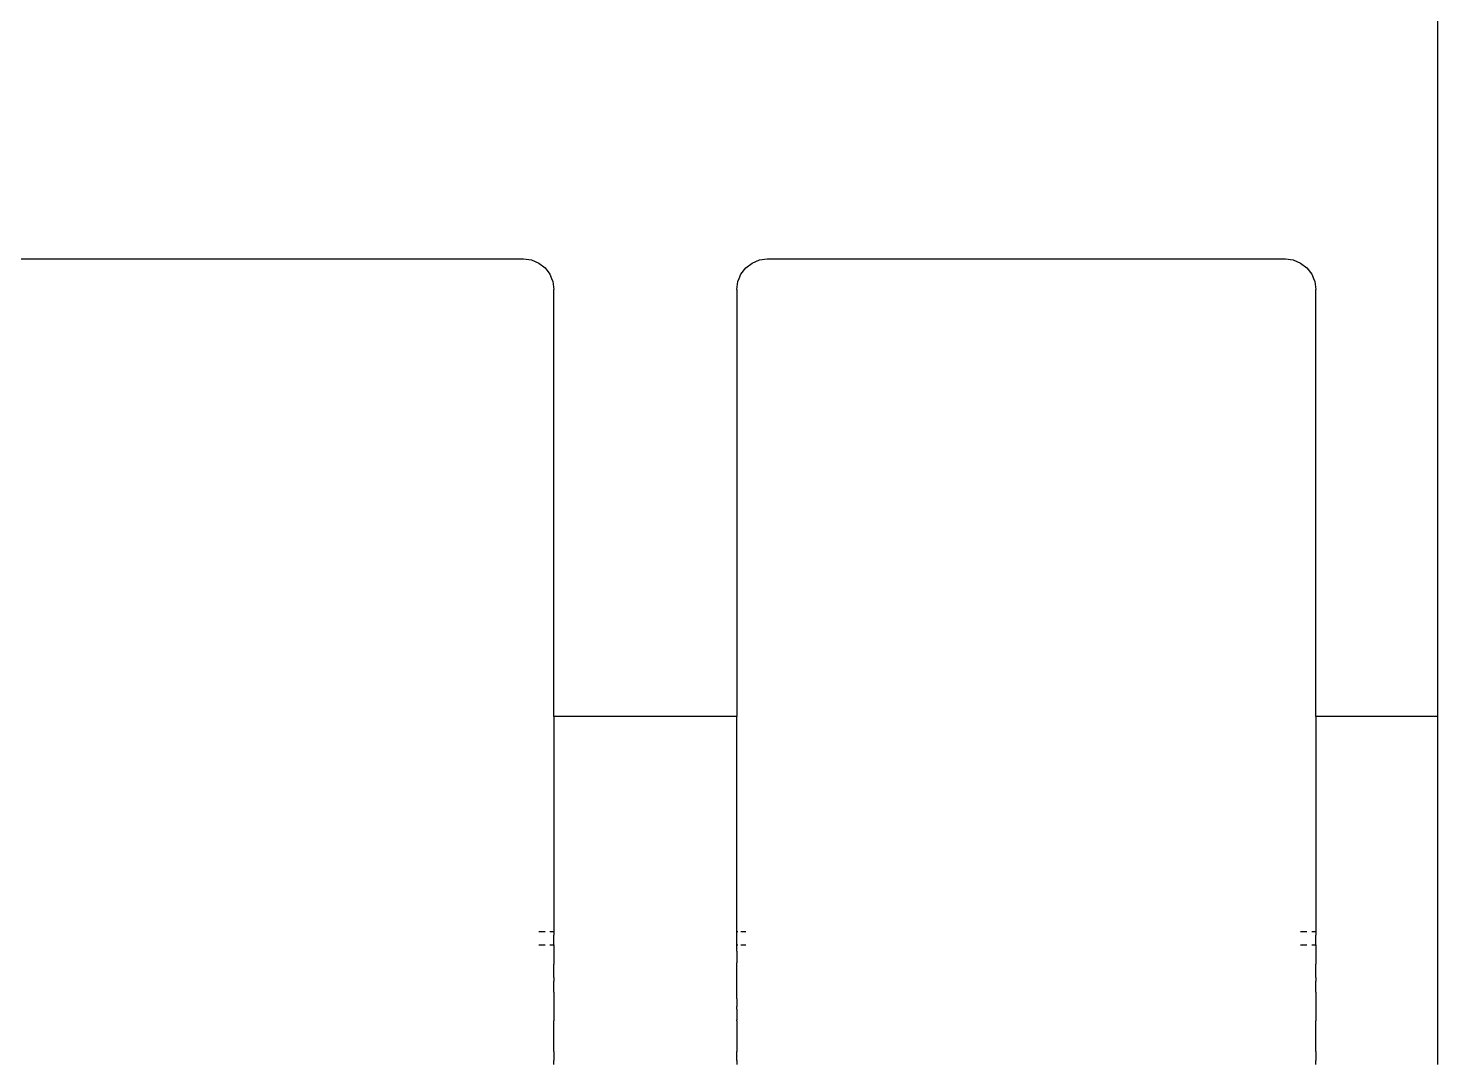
# Model space of a CAD drawing. Header units: millimetres. Extents: x -2916 to 2490, y 92 to 4100.
# Drawn here: x 1226.1 to 1318.6, y 1759.1 to 1827 of the extents above; entities that cross this region are included whole.
import ezdxf

# ---------------------------------------------------------------- set-up
doc = ezdxf.new("R2010")
doc.units = ezdxf.units.MM

msp = doc.modelspace()

# ---------------------------------------------------------------- linework, layer by layer
for p, q in [((1318.556, 1781.829), (1318.556, 1910.331)), ((1224.555, 1811.851), (1258.555, 1811.851)), ((1258.555, 1811.851), (1259.072, 1811.783)), ((1259.072, 1811.783), (1259.555, 1811.584)), ((1259.555, 1811.584), (1259.969, 1811.266)), ((1259.969, 1811.266), (1260.287, 1810.851)), ((1272.823, 1810.851), (1273.14, 1811.266)), ((1273.14, 1811.266), (1273.555, 1811.584)), ((1273.555, 1811.584), (1274.037, 1811.783)), ((1274.037, 1811.783), (1274.555, 1811.851)), ((1274.555, 1811.851), (1308.555, 1811.851)), ((1308.555, 1811.851), (1309.072, 1811.783)), ((1309.072, 1811.783), (1309.555, 1811.584)), ((1309.555, 1811.584), (1309.969, 1811.266)), ((1309.969, 1811.266), (1310.287, 1810.851)), ((1260.287, 1810.851), (1260.402, 1810.559)), ((1260.402, 1810.559), (1260.487, 1810.369)), ((1260.487, 1810.369), (1260.555, 1809.851)), ((1272.555, 1809.851), (1272.623, 1810.369)), ((1272.623, 1810.369), (1272.707, 1810.559)), ((1272.707, 1810.559), (1272.823, 1810.851)), ((1310.287, 1810.851), (1310.402, 1810.559)), ((1310.402, 1810.559), (1310.487, 1810.369)), ((1310.487, 1810.369), (1310.555, 1809.851)), ((1260.555, 1781.829), (1260.555, 1809.851)), ((1272.555, 1809.851), (1272.555, 1781.829)), ((1310.555, 1781.829), (1310.555, 1809.851)), ((1260.555, 1781.829), (1260.555, 1781.761)), ((1272.555, 1781.829), (1260.555, 1781.829)), ((1260.555, 1781.761), (1260.555, 1781.648)), ((1260.555, 1781.648), (1260.555, 1781.49)), ((1272.555, 1781.761), (1272.555, 1781.829)), ((1272.555, 1781.648), (1272.555, 1781.761)), ((1272.555, 1781.49), (1272.555, 1781.648)), ((1318.556, 1781.829), (1310.555, 1781.829)), ((1310.555, 1781.829), (1310.555, 1781.761)), ((1310.555, 1781.761), (1310.555, 1781.648)), ((1310.555, 1781.648), (1310.555, 1781.49)), ((1318.556, 1781.761), (1318.556, 1781.829)), ((1318.556, 1781.648), (1318.556, 1781.761)), ((1318.556, 1781.49), (1318.556, 1781.648)), ((1260.555, 1781.49), (1260.555, 1781.288)), ((1260.555, 1781.288), (1260.555, 1781.041)), ((1260.555, 1781.041), (1260.555, 1780.751)), ((1260.555, 1780.751), (1260.555, 1780.419)), ((1272.555, 1781.288), (1272.555, 1781.49)), ((1272.555, 1781.041), (1272.555, 1781.288)), ((1272.555, 1780.751), (1272.555, 1781.041)), ((1272.555, 1780.419), (1272.555, 1780.751)), ((1310.555, 1781.49), (1310.555, 1781.288)), ((1310.555, 1781.288), (1310.555, 1781.041)), ((1310.555, 1781.041), (1310.555, 1780.751)), ((1310.555, 1780.751), (1310.555, 1780.419)), ((1318.556, 1781.288), (1318.556, 1781.49)), ((1318.556, 1781.041), (1318.556, 1781.288)), ((1318.556, 1780.751), (1318.556, 1781.041)), ((1318.556, 1780.419), (1318.556, 1780.751)), ((1260.555, 1780.419), (1260.555, 1780.044)), ((1260.555, 1780.044), (1260.555, 1779.628)), ((1272.555, 1780.044), (1272.555, 1780.419)), ((1272.555, 1779.628), (1272.555, 1780.044)), ((1310.555, 1780.419), (1310.555, 1780.044)), ((1310.555, 1780.044), (1310.555, 1779.628)), ((1318.556, 1780.044), (1318.556, 1780.419)), ((1318.556, 1779.628), (1318.556, 1780.044)), ((1260.555, 1779.628), (1260.555, 1779.172)), ((1260.555, 1779.172), (1260.555, 1778.677)), ((1272.555, 1779.172), (1272.555, 1779.628)), ((1272.555, 1778.677), (1272.555, 1779.172)), ((1310.555, 1779.628), (1310.555, 1779.172)), ((1310.555, 1779.172), (1310.555, 1778.677)), ((1318.556, 1779.172), (1318.556, 1779.628)), ((1318.556, 1778.677), (1318.556, 1779.172)), ((1260.555, 1778.677), (1260.555, 1778.143)), ((1260.555, 1778.143), (1260.555, 1777.573)), ((1272.555, 1778.143), (1272.555, 1778.677)), ((1272.555, 1777.573), (1272.555, 1778.143)), ((1310.555, 1778.677), (1310.555, 1778.143)), ((1310.555, 1778.143), (1310.555, 1777.573)), ((1318.556, 1778.143), (1318.556, 1778.677)), ((1318.556, 1777.573), (1318.556, 1778.143)), ((1260.555, 1777.573), (1260.555, 1776.966)), ((1260.555, 1776.966), (1260.555, 1776.326)), ((1272.555, 1776.966), (1272.555, 1777.573)), ((1272.555, 1776.326), (1272.555, 1776.966)), ((1310.555, 1777.573), (1310.555, 1776.966)), ((1310.555, 1776.966), (1310.555, 1776.326)), ((1318.556, 1777.001), (1318.556, 1777.573)), ((1318.556, 1776.966), (1318.556, 1777.001)), ((1318.556, 1776.326), (1318.556, 1776.966)), ((1260.555, 1776.326), (1260.555, 1775.653)), ((1272.555, 1775.653), (1272.555, 1776.326)), ((1310.555, 1776.326), (1310.555, 1775.653)), ((1318.556, 1775.653), (1318.556, 1776.326)), ((1260.555, 1775.653), (1260.555, 1774.949)), ((1272.555, 1774.949), (1272.555, 1775.653)), ((1310.555, 1775.653), (1310.555, 1774.949)), ((1318.556, 1774.949), (1318.556, 1775.653)), ((1260.555, 1774.949), (1260.555, 1774.215)), ((1260.555, 1774.215), (1260.555, 1773.453)), ((1272.555, 1774.215), (1272.555, 1774.949)), ((1272.555, 1773.453), (1272.555, 1774.215)), ((1310.555, 1774.949), (1310.555, 1774.215)), ((1310.555, 1774.215), (1310.555, 1773.453)), ((1318.556, 1774.215), (1318.556, 1774.949)), ((1318.556, 1773.453), (1318.556, 1774.215)), ((1260.555, 1773.453), (1260.555, 1772.664)), ((1272.555, 1772.664), (1272.555, 1773.453)), ((1310.555, 1773.453), (1310.555, 1772.664)), ((1318.556, 1772.664), (1318.556, 1773.453)), ((1260.555, 1772.664), (1260.555, 1771.851)), ((1272.555, 1771.851), (1272.555, 1772.664)), ((1310.555, 1772.664), (1310.555, 1771.851)), ((1318.556, 1771.851), (1318.556, 1772.664)), ((1260.555, 1771.851), (1260.555, 1771.016)), ((1272.555, 1771.016), (1272.555, 1771.851)), ((1310.555, 1771.851), (1310.555, 1771.016)), ((1318.556, 1771.016), (1318.556, 1771.851)), ((1260.555, 1771.016), (1260.555, 1770.16)), ((1272.555, 1770.16), (1272.555, 1771.016)), ((1310.555, 1771.016), (1310.555, 1770.16)), ((1318.556, 1770.16), (1318.556, 1771.016)), ((1260.555, 1770.16), (1260.555, 1769.285)), ((1272.555, 1769.285), (1272.555, 1770.16)), ((1310.555, 1770.16), (1310.555, 1769.285)), ((1318.556, 1769.285), (1318.556, 1770.16)), ((1260.555, 1769.285), (1260.555, 1768.393)), ((1272.555, 1768.393), (1272.555, 1769.285)), ((1310.555, 1769.285), (1310.555, 1768.393)), ((1318.556, 1768.393), (1318.556, 1769.285)), ((1259.969, 1767.701), (1259.555, 1767.701)), ((1260.487, 1767.701), (1260.287, 1767.701)), ((1260.555, 1767.701), (1260.487, 1767.701)), ((1260.555, 1768.393), (1260.555, 1767.701)), ((1260.555, 1767.701), (1260.555, 1767.486)), ((1272.555, 1767.701), (1272.555, 1768.393)), ((1272.623, 1767.701), (1272.555, 1767.701)), ((1272.555, 1767.486), (1272.555, 1767.701)), ((1273.14, 1767.701), (1272.823, 1767.701)), ((1309.969, 1767.701), (1309.555, 1767.701)), ((1310.487, 1767.701), (1310.287, 1767.701)), ((1310.555, 1767.701), (1310.487, 1767.701)), ((1310.555, 1768.393), (1310.555, 1767.701)), ((1310.555, 1767.701), (1310.555, 1767.486)), ((1318.556, 1767.486), (1318.556, 1768.393)), ((1259.555, 1766.851), (1259.969, 1766.851)), ((1260.287, 1766.851), (1260.487, 1766.851)), ((1260.487, 1766.851), (1260.555, 1766.851)), ((1260.555, 1766.851), (1260.555, 1767.486)), ((1260.555, 1766.851), (1260.555, 1766.81)), ((1260.555, 1766.81), (1260.555, 1766.669)), ((1272.555, 1766.851), (1272.555, 1767.486)), ((1272.555, 1766.851), (1272.623, 1766.851)), ((1272.555, 1766.81), (1272.555, 1766.851)), ((1272.555, 1766.695), (1272.555, 1766.81)), ((1272.823, 1766.851), (1273.14, 1766.851)), ((1309.555, 1766.851), (1309.969, 1766.851)), ((1310.287, 1766.851), (1310.487, 1766.851)), ((1310.487, 1766.851), (1310.555, 1766.851)), ((1310.555, 1766.851), (1310.555, 1767.486)), ((1310.555, 1766.851), (1310.555, 1766.81)), ((1310.555, 1766.81), (1310.555, 1766.669)), ((1318.556, 1766.567), (1318.556, 1767.486)), ((1260.555, 1766.669), (1260.555, 1766.628)), ((1260.555, 1766.628), (1260.555, 1766.567)), ((1260.555, 1766.567), (1260.555, 1766.43)), ((1260.555, 1766.43), (1260.555, 1766.097)), ((1260.555, 1766.097), (1260.555, 1765.678)), ((1272.555, 1766.628), (1272.555, 1766.695)), ((1272.555, 1766.669), (1272.555, 1766.695)), ((1272.555, 1766.628), (1272.555, 1766.669)), ((1272.555, 1766.567), (1272.555, 1766.628)), ((1272.555, 1766.43), (1272.555, 1766.567)), ((1272.555, 1766.43), (1272.555, 1766.097)), ((1272.555, 1766.097), (1272.555, 1765.678)), ((1310.555, 1766.669), (1310.555, 1766.628)), ((1310.555, 1766.628), (1310.555, 1766.567)), ((1310.555, 1766.567), (1310.555, 1766.442)), ((1310.555, 1766.442), (1310.555, 1766.097)), ((1310.555, 1766.097), (1310.555, 1765.678)), ((1318.556, 1765.636), (1318.556, 1766.567)), ((1260.555, 1765.678), (1260.555, 1765.636)), ((1260.555, 1765.636), (1260.555, 1765.582)), ((1260.555, 1765.181), (1260.555, 1765.582)), ((1260.555, 1764.698), (1260.555, 1765.181)), ((1272.555, 1765.636), (1272.555, 1765.678)), ((1272.555, 1765.582), (1272.555, 1765.636)), ((1272.555, 1765.181), (1272.555, 1765.582)), ((1272.555, 1764.698), (1272.555, 1765.181)), ((1310.555, 1765.678), (1310.555, 1765.636)), ((1310.555, 1765.636), (1310.555, 1765.582)), ((1310.555, 1765.181), (1310.555, 1765.582)), ((1310.555, 1764.698), (1310.555, 1765.181)), ((1318.556, 1764.698), (1318.556, 1765.636)), ((1260.555, 1764.698), (1260.555, 1764.616)), ((1260.555, 1764.616), (1260.555, 1764.455)), ((1260.555, 1763.995), (1260.555, 1764.455)), ((1260.555, 1763.753), (1260.555, 1763.995)), ((1272.555, 1764.616), (1272.555, 1764.698)), ((1272.555, 1764.455), (1272.555, 1764.616)), ((1272.555, 1763.995), (1272.555, 1764.455)), ((1272.555, 1763.753), (1272.555, 1763.995)), ((1310.555, 1764.698), (1310.555, 1764.616)), ((1310.555, 1764.616), (1310.555, 1764.455)), ((1310.555, 1763.995), (1310.555, 1764.455)), ((1310.555, 1763.753), (1310.555, 1763.995)), ((1318.556, 1763.753), (1318.556, 1764.698)), ((1260.555, 1763.753), (1260.555, 1763.315)), ((1260.555, 1763.315), (1260.555, 1762.803)), ((1272.555, 1763.315), (1272.555, 1763.753)), ((1272.555, 1763.315), (1272.555, 1762.803)), ((1310.555, 1763.753), (1310.555, 1763.315)), ((1310.555, 1763.315), (1310.555, 1762.803)), ((1318.556, 1762.803), (1318.556, 1763.753)), ((1260.555, 1762.803), (1260.555, 1762.636)), ((1260.555, 1762.636), (1260.555, 1761.925)), ((1272.555, 1762.636), (1272.555, 1762.803)), ((1272.555, 1762.636), (1272.555, 1761.925)), ((1310.555, 1762.803), (1310.555, 1762.636)), ((1310.555, 1762.636), (1310.555, 1761.925)), ((1318.556, 1761.851), (1318.556, 1762.803)), ((1260.555, 1761.925), (1260.555, 1761.851)), ((1260.555, 1761.213), (1260.555, 1761.851)), ((1272.555, 1761.851), (1272.555, 1761.925)), ((1272.555, 1761.851), (1272.555, 1761.213)), ((1310.555, 1761.925), (1310.555, 1761.851)), ((1310.555, 1761.213), (1310.555, 1761.851)), ((1318.556, 1760.9), (1318.556, 1761.851)), ((1260.555, 1760.9), (1260.555, 1761.213)), ((1260.555, 1760.513), (1260.555, 1760.9)), ((1260.555, 1759.95), (1260.555, 1760.513)), ((1272.555, 1761.213), (1272.555, 1760.9)), ((1272.555, 1760.9), (1272.555, 1760.513)), ((1272.555, 1760.513), (1272.555, 1759.95)), ((1310.555, 1760.9), (1310.555, 1761.213)), ((1310.555, 1760.513), (1310.555, 1760.9)), ((1310.555, 1759.95), (1310.555, 1760.513)), ((1318.556, 1759.95), (1318.556, 1760.9)), ((1260.555, 1759.841), (1260.555, 1759.95)), ((1260.555, 1759.841), (1260.555, 1759.248)), ((1272.555, 1759.95), (1272.555, 1759.841)), ((1272.555, 1759.248), (1272.555, 1759.841)), ((1310.555, 1759.841), (1310.555, 1759.95)), ((1310.555, 1759.841), (1310.555, 1759.248)), ((1318.556, 1759.005), (1318.556, 1759.95)), ((1260.555, 1759.21), (1260.555, 1759.248)), ((1260.555, 1759.005), (1260.555, 1759.21)), ((1272.555, 1759.248), (1272.555, 1759.21)), ((1272.555, 1759.21), (1272.555, 1759.005)), ((1310.555, 1759.21), (1310.555, 1759.248)), ((1310.555, 1759.005), (1310.555, 1759.21))]:
    msp.add_line(p, q)

doc.saveas('drawing.dxf')
